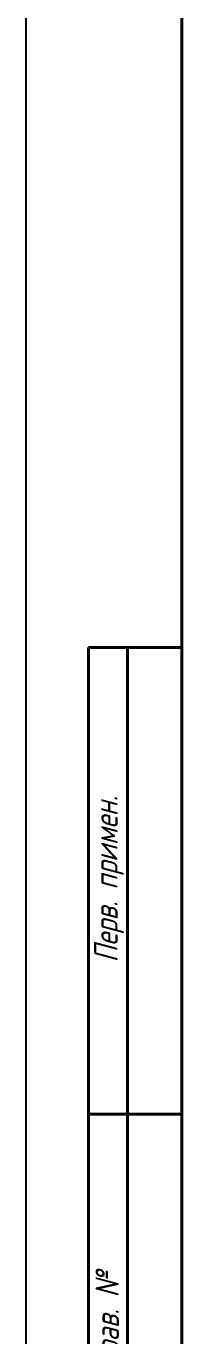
# Model space of a CAD drawing. Header units: millimetres. Extents: x 101 to 942, y 57 to 651.
# Drawn here: x 101 to 121, y 260.5 to 428.8 of the extents above; entities that cross this region are included whole.
import ezdxf

# ---------------------------------------------------------------- set-up
doc = ezdxf.new("R2010")
doc.units = ezdxf.units.MM
doc.header["$LTSCALE"] = 0.5
doc.layers.add('KONTUR', color=7, linetype='Continuous')
doc.layers.add('Основная', color=7, linetype='Continuous', lineweight=40)
doc.layers.add('текст', color=7, linetype='Continuous', lineweight=30)
doc.styles.add('GOST type A0', font='', dxfattribs={"oblique": 15, "height": 3.5})
doc.styles.get('GOST type A0').set_extended_font_data('GOST type A')

msp = doc.modelspace()

# ---------------------------------------------------------------- linework, layer by layer
at = {"layer": 'KONTUR'}
msp.add_line((101, 57), (101, 651), dxfattribs=at)
at = {"layer": 'Основная'}
for p, q in [((121, 102), (121, 646)), ((109, 349), (109, 229)), ((121, 349), (109, 349)), ((114, 229), (114, 349)), ((121, 289), (109, 289))]:
    msp.add_line(p, q, dxfattribs=at)

# ---------------------------------------------------------------- texts
at = {"layer": 'текст', "style": 'GOST type A0', "oblique": 15}
for s, p in [('Перв. примен.', (112.75, 308.51)), ('Справ. №', (112.91, 254.63))]:
    msp.add_text(s, height=3, rotation=90, dxfattribs=at).set_placement(p)

doc.saveas('drawing.dxf')
